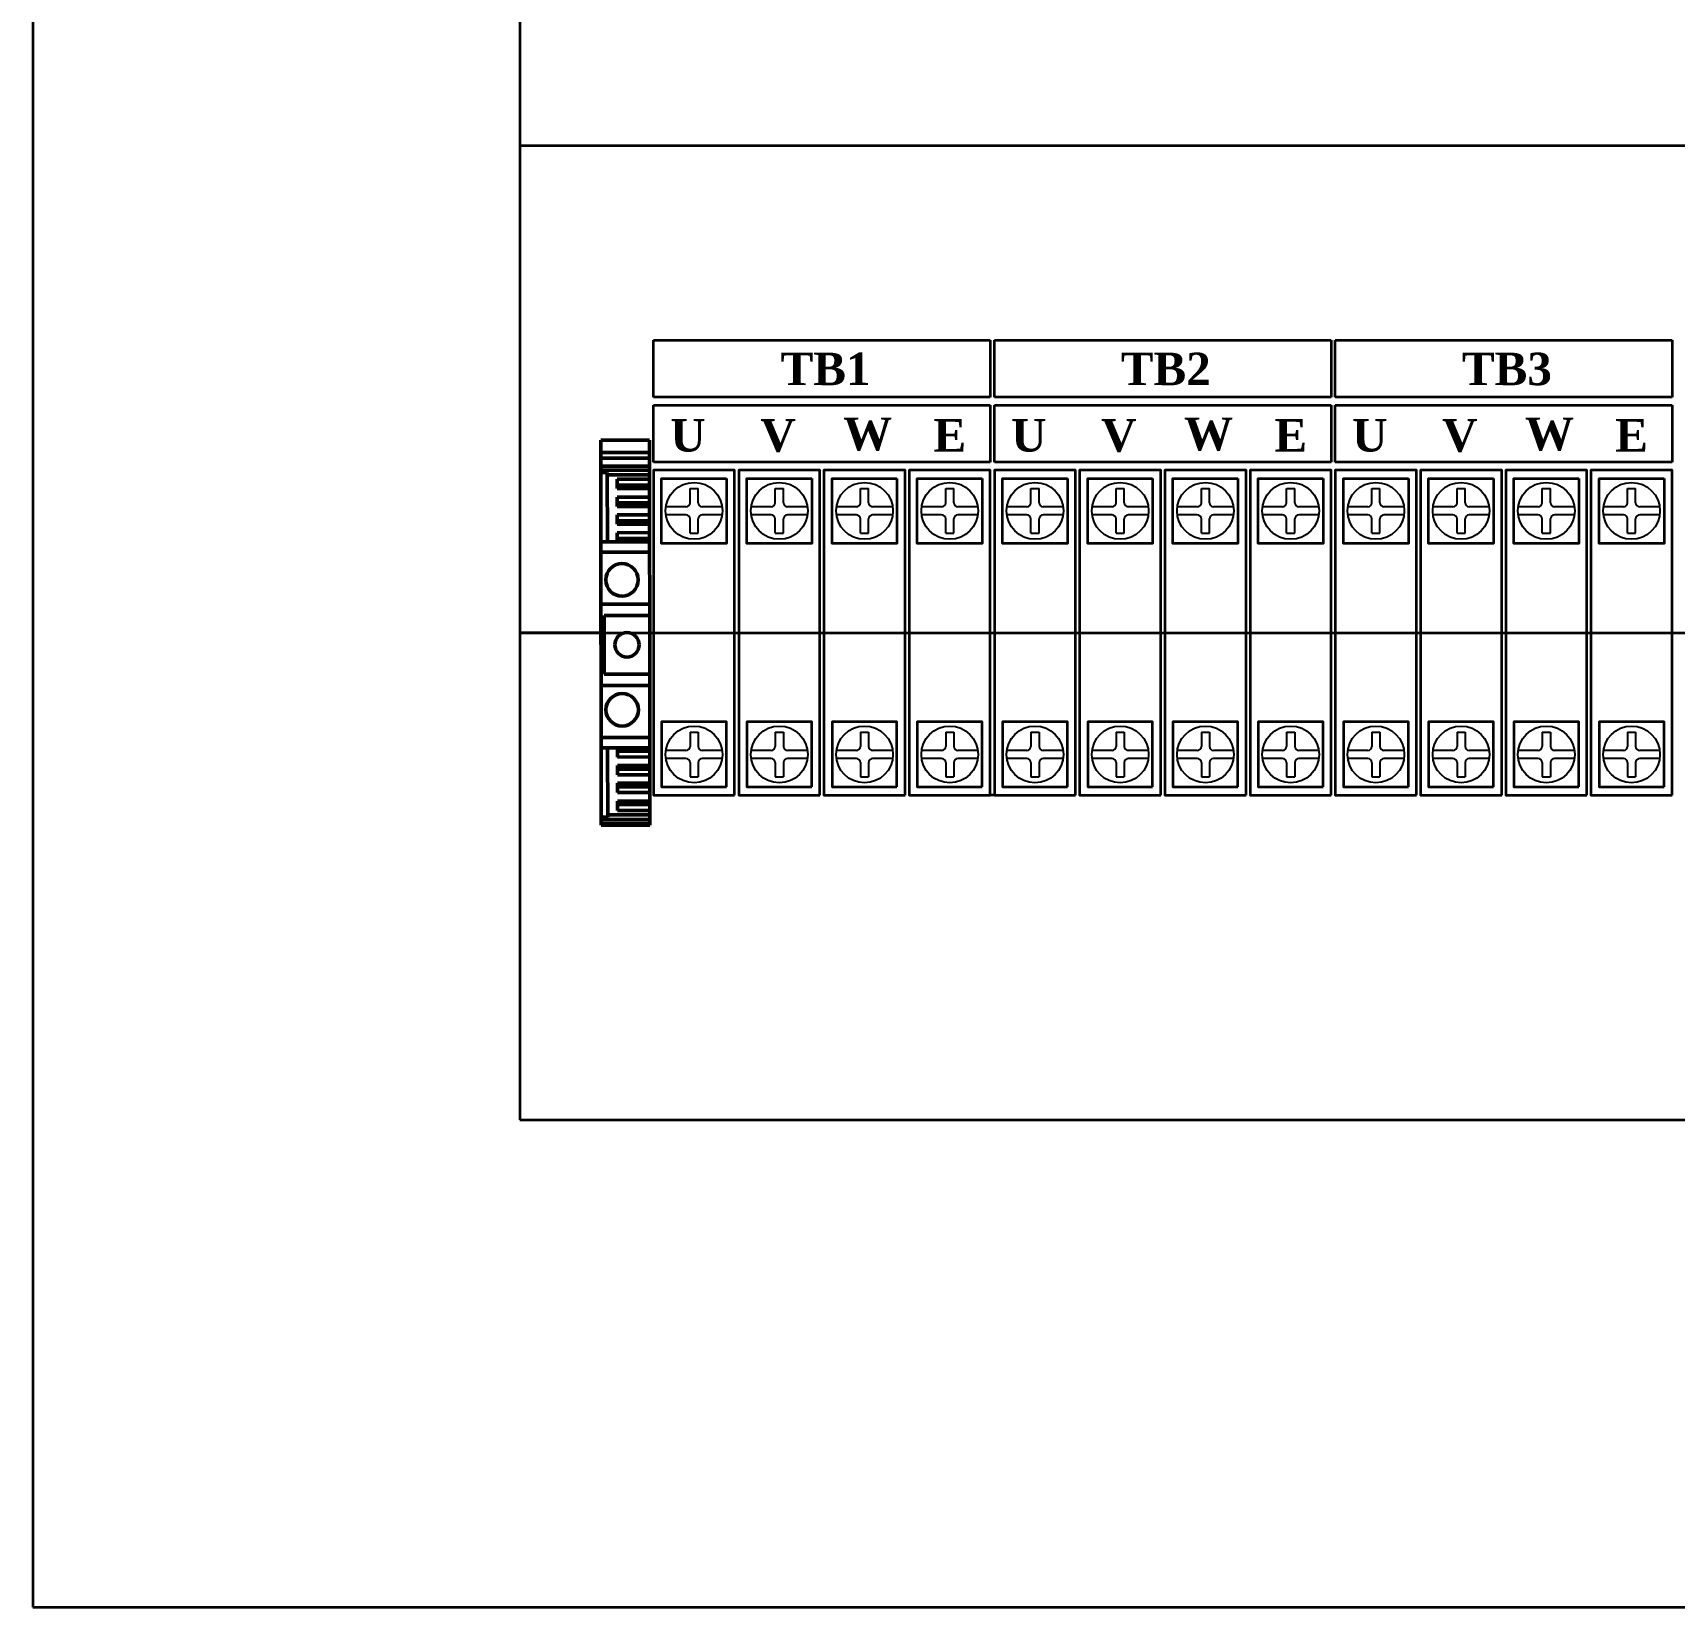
# Model space of a CAD drawing. Header units: millimetres. Extents: x 0 to 19177, y 0 to 12100.
# Drawn here: x 16885.1 to 17087.3, y 10124.9 to 10318.7 of the extents above; entities that cross this region are included whole.
import ezdxf

# ---------------------------------------------------------------- set-up
doc = ezdxf.new("R2010")
doc.units = ezdxf.units.MM
doc.header["$MEASUREMENT"] = 0
doc.layers.add('NetDam', color=7, linetype='Continuous', lineweight=35)
doc.layers.add('Visible (ISO)', color=7, linetype='Continuous', lineweight=50)
doc.styles.get("Standard").update_dxf_attribs({"font": 'arial.ttf'})

msp = doc.modelspace()

# ---------------------------------------------------------------- linework, layer by layer
for p, q in [((16966.06, 10260.88), (16966.06, 10262.64)), ((16967.06, 10260.88), (16967.06, 10262.64)), ((16976.56, 10260.88), (16976.56, 10262.64)), ((16977.56, 10260.88), (16977.56, 10262.64)), ((16987.06, 10260.88), (16987.06, 10262.64)), ((16988.06, 10260.88), (16988.06, 10262.64)), ((16997.56, 10260.88), (16997.56, 10262.64)), ((16998.56, 10260.88), (16998.56, 10262.64)), ((17008.06, 10260.88), (17008.06, 10262.64)), ((17009.06, 10260.88), (17009.06, 10262.64)), ((17018.56, 10260.88), (17018.56, 10262.64)), ((17019.56, 10260.88), (17019.56, 10262.64)), ((17029.06, 10260.88), (17029.06, 10262.64)), ((17030.06, 10260.88), (17030.06, 10262.64)), ((17039.56, 10260.88), (17039.56, 10262.64)), ((17040.56, 10260.88), (17040.56, 10262.64)), ((17050.06, 10260.88), (17050.06, 10262.64)), ((17051.06, 10260.88), (17051.06, 10262.64)), ((17060.56, 10260.88), (17060.56, 10262.64)), ((17061.56, 10260.88), (17061.56, 10262.64)), ((17071.06, 10260.88), (17071.06, 10262.64)), ((17072.06, 10260.88), (17072.06, 10262.64)), ((17081.56, 10260.88), (17081.56, 10262.64)), ((17082.56, 10260.88), (17082.56, 10262.64)), ((16965.56, 10260.38), (16963.1, 10260.38)), ((16965.56, 10259.38), (16963.1, 10259.38)), ((16966.06, 10257.13), (16966.06, 10258.88)), ((16967.06, 10257.13), (16967.06, 10258.88)), ((16970.03, 10260.38), (16967.56, 10260.38)), ((16970.03, 10259.38), (16967.56, 10259.38)), ((16976.06, 10260.38), (16973.6, 10260.38)), ((16976.06, 10259.38), (16973.6, 10259.38)), ((16976.56, 10257.13), (16976.56, 10258.88)), ((16977.56, 10257.13), (16977.56, 10258.88)), ((16980.53, 10260.38), (16978.06, 10260.38)), ((16980.53, 10259.38), (16978.06, 10259.38)), ((16986.56, 10260.38), (16984.1, 10260.38)), ((16986.56, 10259.38), (16984.1, 10259.38)), ((16987.06, 10257.13), (16987.06, 10258.88)), ((16988.06, 10257.13), (16988.06, 10258.88)), ((16991.03, 10260.38), (16988.56, 10260.38)), ((16991.03, 10259.38), (16988.56, 10259.38)), ((16997.06, 10260.38), (16994.6, 10260.38)), ((16997.06, 10259.38), (16994.6, 10259.38)), ((16997.56, 10257.13), (16997.56, 10258.88)), ((16998.56, 10257.13), (16998.56, 10258.88)), ((17001.53, 10260.38), (16999.06, 10260.38)), ((17001.53, 10259.38), (16999.06, 10259.38)), ((17007.56, 10260.38), (17005.1, 10260.38)), ((17007.56, 10259.38), (17005.1, 10259.38)), ((17008.06, 10257.13), (17008.06, 10258.88)), ((17009.06, 10257.13), (17009.06, 10258.88)), ((17012.03, 10260.38), (17009.56, 10260.38)), ((17012.03, 10259.38), (17009.56, 10259.38)), ((17018.06, 10260.38), (17015.6, 10260.38)), ((17018.06, 10259.38), (17015.6, 10259.38)), ((17018.56, 10257.13), (17018.56, 10258.88)), ((17019.56, 10257.13), (17019.56, 10258.88)), ((17022.53, 10260.38), (17020.06, 10260.38)), ((17022.53, 10259.38), (17020.06, 10259.38)), ((17028.56, 10260.38), (17026.1, 10260.38)), ((17028.56, 10259.38), (17026.1, 10259.38)), ((17029.06, 10257.13), (17029.06, 10258.88)), ((17030.06, 10257.13), (17030.06, 10258.88)), ((17033.03, 10260.38), (17030.56, 10260.38)), ((17033.03, 10259.38), (17030.56, 10259.38)), ((17039.06, 10260.38), (17036.6, 10260.38)), ((17039.06, 10259.38), (17036.6, 10259.38)), ((17039.56, 10257.13), (17039.56, 10258.88)), ((17040.56, 10257.13), (17040.56, 10258.88)), ((17043.53, 10260.38), (17041.06, 10260.38)), ((17043.53, 10259.38), (17041.06, 10259.38)), ((17049.56, 10260.38), (17047.1, 10260.38)), ((17049.56, 10259.38), (17047.1, 10259.38)), ((17050.06, 10257.13), (17050.06, 10258.88)), ((17051.06, 10257.13), (17051.06, 10258.88)), ((17054.03, 10260.38), (17051.56, 10260.38)), ((17054.03, 10259.38), (17051.56, 10259.38)), ((17060.06, 10260.38), (17057.6, 10260.38)), ((17060.06, 10259.38), (17057.6, 10259.38)), ((17060.56, 10257.13), (17060.56, 10258.88)), ((17061.56, 10257.13), (17061.56, 10258.88)), ((17064.53, 10260.38), (17062.06, 10260.38)), ((17064.53, 10259.38), (17062.06, 10259.38)), ((17070.56, 10260.38), (17068.1, 10260.38)), ((17070.56, 10259.38), (17068.1, 10259.38)), ((17071.06, 10257.13), (17071.06, 10258.88)), ((17072.06, 10257.13), (17072.06, 10258.88)), ((17075.03, 10260.38), (17072.56, 10260.38)), ((17075.03, 10259.38), (17072.56, 10259.38)), ((17081.06, 10260.38), (17078.6, 10260.38)), ((17081.06, 10259.38), (17078.6, 10259.38)), ((17081.56, 10257.13), (17081.56, 10258.88)), ((17082.56, 10257.13), (17082.56, 10258.88)), ((17085.53, 10260.38), (17083.06, 10260.38)), ((17085.53, 10259.38), (17083.06, 10259.38)), ((16966.06, 10232.64), (16966.06, 10230.88)), ((16967.06, 10232.64), (16967.06, 10230.88)), ((16976.56, 10232.64), (16976.56, 10230.88)), ((16977.56, 10232.64), (16977.56, 10230.88)), ((16987.06, 10232.64), (16987.06, 10230.88)), ((16988.06, 10232.64), (16988.06, 10230.88)), ((16997.56, 10232.64), (16997.56, 10230.88)), ((16998.56, 10232.64), (16998.56, 10230.88)), ((17008.06, 10232.64), (17008.06, 10230.88)), ((17009.06, 10232.64), (17009.06, 10230.88)), ((17018.56, 10232.64), (17018.56, 10230.88)), ((17019.56, 10232.64), (17019.56, 10230.88)), ((17029.06, 10232.64), (17029.06, 10230.88)), ((17030.06, 10232.64), (17030.06, 10230.88)), ((17039.56, 10232.64), (17039.56, 10230.88)), ((17040.56, 10232.64), (17040.56, 10230.88)), ((17050.06, 10232.64), (17050.06, 10230.88)), ((17051.06, 10232.64), (17051.06, 10230.88)), ((17060.56, 10232.64), (17060.56, 10230.88)), ((17061.56, 10232.64), (17061.56, 10230.88)), ((17071.06, 10232.64), (17071.06, 10230.88)), ((17072.06, 10232.64), (17072.06, 10230.88)), ((17081.56, 10232.64), (17081.56, 10230.88)), ((17082.56, 10232.64), (17082.56, 10230.88)), ((16965.56, 10230.38), (16963.1, 10230.38)), ((16970.03, 10230.38), (16967.56, 10230.38)), ((16976.06, 10230.38), (16973.6, 10230.38)), ((16980.53, 10230.38), (16978.06, 10230.38)), ((16986.56, 10230.38), (16984.1, 10230.38)), ((16991.03, 10230.38), (16988.56, 10230.38)), ((16997.06, 10230.38), (16994.6, 10230.38)), ((17001.53, 10230.38), (16999.06, 10230.38)), ((17007.56, 10230.38), (17005.1, 10230.38)), ((17012.03, 10230.38), (17009.56, 10230.38)), ((17018.06, 10230.38), (17015.6, 10230.38)), ((17022.53, 10230.38), (17020.06, 10230.38)), ((17028.56, 10230.38), (17026.1, 10230.38)), ((17033.03, 10230.38), (17030.56, 10230.38)), ((17039.06, 10230.38), (17036.6, 10230.38)), ((17043.53, 10230.38), (17041.06, 10230.38)), ((17049.56, 10230.38), (17047.1, 10230.38)), ((17054.03, 10230.38), (17051.56, 10230.38)), ((17060.06, 10230.38), (17057.6, 10230.38)), ((17064.53, 10230.38), (17062.06, 10230.38)), ((17070.56, 10230.38), (17068.1, 10230.38)), ((17075.03, 10230.38), (17072.56, 10230.38)), ((17081.06, 10230.38), (17078.6, 10230.38)), ((17085.53, 10230.38), (17083.06, 10230.38)), ((16965.56, 10229.38), (16963.1, 10229.38)), ((16966.06, 10228.88), (16966.06, 10227.13)), ((16967.06, 10228.88), (16967.06, 10227.13)), ((16970.03, 10229.38), (16967.56, 10229.38)), ((16976.06, 10229.38), (16973.6, 10229.38)), ((16976.56, 10228.88), (16976.56, 10227.13)), ((16977.56, 10228.88), (16977.56, 10227.13)), ((16980.53, 10229.38), (16978.06, 10229.38)), ((16986.56, 10229.38), (16984.1, 10229.38)), ((16987.06, 10228.88), (16987.06, 10227.13)), ((16988.06, 10228.88), (16988.06, 10227.13)), ((16991.03, 10229.38), (16988.56, 10229.38)), ((16997.06, 10229.38), (16994.6, 10229.38)), ((16997.56, 10228.88), (16997.56, 10227.13)), ((16998.56, 10228.88), (16998.56, 10227.13)), ((17001.53, 10229.38), (16999.06, 10229.38)), ((17007.56, 10229.38), (17005.1, 10229.38)), ((17008.06, 10228.88), (17008.06, 10227.13)), ((17009.06, 10228.88), (17009.06, 10227.13)), ((17012.03, 10229.38), (17009.56, 10229.38)), ((17018.06, 10229.38), (17015.6, 10229.38)), ((17018.56, 10228.88), (17018.56, 10227.13)), ((17019.56, 10228.88), (17019.56, 10227.13)), ((17022.53, 10229.38), (17020.06, 10229.38)), ((17028.56, 10229.38), (17026.1, 10229.38)), ((17029.06, 10228.88), (17029.06, 10227.13)), ((17030.06, 10228.88), (17030.06, 10227.13)), ((17033.03, 10229.38), (17030.56, 10229.38)), ((17039.06, 10229.38), (17036.6, 10229.38)), ((17039.56, 10228.88), (17039.56, 10227.13)), ((17040.56, 10228.88), (17040.56, 10227.13)), ((17043.53, 10229.38), (17041.06, 10229.38)), ((17049.56, 10229.38), (17047.1, 10229.38)), ((17050.06, 10228.88), (17050.06, 10227.13)), ((17051.06, 10228.88), (17051.06, 10227.13)), ((17054.03, 10229.38), (17051.56, 10229.38)), ((17060.06, 10229.38), (17057.6, 10229.38)), ((17060.56, 10228.88), (17060.56, 10227.13)), ((17061.56, 10228.88), (17061.56, 10227.13)), ((17064.53, 10229.38), (17062.06, 10229.38)), ((17070.56, 10229.38), (17068.1, 10229.38)), ((17071.06, 10228.88), (17071.06, 10227.13)), ((17072.06, 10228.88), (17072.06, 10227.13)), ((17075.03, 10229.38), (17072.56, 10229.38)), ((17081.06, 10229.38), (17078.6, 10229.38)), ((17081.56, 10228.88), (17081.56, 10227.13)), ((17082.56, 10228.88), (17082.56, 10227.13)), ((17085.53, 10229.38), (17083.06, 10229.38))]:
    msp.add_line(p, q)
at = {"ltscale": 0.5}
for p, q in [((16966.06, 10262.64), (16967.06, 10262.64)), ((16976.56, 10262.64), (16977.56, 10262.64)), ((16987.06, 10262.64), (16988.06, 10262.64)), ((16997.56, 10262.64), (16998.56, 10262.64)), ((17008.06, 10262.64), (17009.06, 10262.64)), ((17018.56, 10262.64), (17019.56, 10262.64)), ((17029.06, 10262.64), (17030.06, 10262.64)), ((17039.56, 10262.64), (17040.56, 10262.64)), ((17050.06, 10262.64), (17051.06, 10262.64)), ((17060.56, 10262.64), (17061.56, 10262.64)), ((17071.06, 10262.64), (17072.06, 10262.64)), ((17081.56, 10262.64), (17082.56, 10262.64)), ((16966.06, 10257.13), (16967.06, 10257.13)), ((16976.56, 10257.13), (16977.56, 10257.13)), ((16987.06, 10257.13), (16988.06, 10257.13)), ((16997.56, 10257.13), (16998.56, 10257.13)), ((17008.06, 10257.13), (17009.06, 10257.13)), ((17018.56, 10257.13), (17019.56, 10257.13)), ((17029.06, 10257.13), (17030.06, 10257.13)), ((17039.56, 10257.13), (17040.56, 10257.13)), ((17050.06, 10257.13), (17051.06, 10257.13)), ((17060.56, 10257.13), (17061.56, 10257.13)), ((17071.06, 10257.13), (17072.06, 10257.13)), ((17081.56, 10257.13), (17082.56, 10257.13)), ((16966.06, 10232.64), (16967.06, 10232.64)), ((16976.56, 10232.64), (16977.56, 10232.64)), ((16987.06, 10232.64), (16988.06, 10232.64)), ((16997.56, 10232.64), (16998.56, 10232.64)), ((17008.06, 10232.64), (17009.06, 10232.64)), ((17018.56, 10232.64), (17019.56, 10232.64)), ((17029.06, 10232.64), (17030.06, 10232.64)), ((17039.56, 10232.64), (17040.56, 10232.64)), ((17050.06, 10232.64), (17051.06, 10232.64)), ((17060.56, 10232.64), (17061.56, 10232.64)), ((17071.06, 10232.64), (17072.06, 10232.64)), ((17081.56, 10232.64), (17082.56, 10232.64)), ((16966.06, 10227.13), (16967.06, 10227.13)), ((16976.56, 10227.13), (16977.56, 10227.13)), ((16987.06, 10227.13), (16988.06, 10227.13)), ((16997.56, 10227.13), (16998.56, 10227.13)), ((17008.06, 10227.13), (17009.06, 10227.13)), ((17018.56, 10227.13), (17019.56, 10227.13)), ((17029.06, 10227.13), (17030.06, 10227.13)), ((17039.56, 10227.13), (17040.56, 10227.13)), ((17050.06, 10227.13), (17051.06, 10227.13)), ((17060.56, 10227.13), (17061.56, 10227.13)), ((17071.06, 10227.13), (17072.06, 10227.13)), ((17081.56, 10227.13), (17082.56, 10227.13))]:
    msp.add_line(p, q, dxfattribs=at)
for centre in [(16966.56, 10259.88), (16977.06, 10259.88), (16987.56, 10259.88), (16998.06, 10259.88), (17008.56, 10259.88), (17019.06, 10259.88), (17029.56, 10259.88), (17040.06, 10259.88), (17050.56, 10259.88), (17061.06, 10259.88), (17071.56, 10259.88), (17082.06, 10259.88), (16966.56, 10229.88), (16977.06, 10229.88), (16987.56, 10229.88), (16998.06, 10229.88), (17008.56, 10229.88), (17019.06, 10229.88), (17029.56, 10229.88), (17040.06, 10229.88), (17050.56, 10229.88), (17061.06, 10229.88), (17071.56, 10229.88), (17082.06, 10229.88)]:
    msp.add_circle(centre, 3.5)
for centre, start, end in [((16965.56, 10260.88), 270, 0), ((16967.56, 10260.88), 180, 270), ((16976.06, 10260.88), 270, 0), ((16978.06, 10260.88), 180, 270), ((16986.56, 10260.88), 270, 0), ((16988.56, 10260.88), 180, 270), ((16997.06, 10260.88), 270, 0), ((16999.06, 10260.88), 180, 270), ((17007.56, 10260.88), 270, 0), ((17009.56, 10260.88), 180, 270), ((17018.06, 10260.88), 270, 0), ((17020.06, 10260.88), 180, 270), ((17028.56, 10260.88), 270, 0), ((17030.56, 10260.88), 180, 270), ((17039.06, 10260.88), 270, 0), ((17041.06, 10260.88), 180, 270), ((17049.56, 10260.88), 270, 0), ((17051.56, 10260.88), 180, 270), ((17060.06, 10260.88), 270, 0), ((17062.06, 10260.88), 180, 270), ((17070.56, 10260.88), 270, 0), ((17072.56, 10260.88), 180, 270), ((17081.06, 10260.88), 270, 0), ((17083.06, 10260.88), 180, 270), ((16965.56, 10258.88), 0, 90), ((16967.56, 10258.88), 90, 180), ((16976.06, 10258.88), 0, 90), ((16978.06, 10258.88), 90, 180), ((16986.56, 10258.88), 0, 90), ((16988.56, 10258.88), 90, 180), ((16997.06, 10258.88), 0, 90), ((16999.06, 10258.88), 90, 180), ((17007.56, 10258.88), 0, 90), ((17009.56, 10258.88), 90, 180), ((17018.06, 10258.88), 0, 90), ((17020.06, 10258.88), 90, 180), ((17028.56, 10258.88), 0, 90), ((17030.56, 10258.88), 90, 180), ((17039.06, 10258.88), 0, 90), ((17041.06, 10258.88), 90, 180), ((17049.56, 10258.88), 0, 90), ((17051.56, 10258.88), 90, 180), ((17060.06, 10258.88), 0, 90), ((17062.06, 10258.88), 90, 180), ((17070.56, 10258.88), 0, 90), ((17072.56, 10258.88), 90, 180), ((17081.06, 10258.88), 0, 90), ((17083.06, 10258.88), 90, 180), ((16965.56, 10230.88), 270, 0), ((16967.56, 10230.88), 180, 270), ((16976.06, 10230.88), 270, 0), ((16978.06, 10230.88), 180, 270), ((16986.56, 10230.88), 270, 0), ((16988.56, 10230.88), 180, 270), ((16997.06, 10230.88), 270, 0), ((16999.06, 10230.88), 180, 270), ((17007.56, 10230.88), 270, 0), ((17009.56, 10230.88), 180, 270), ((17018.06, 10230.88), 270, 0), ((17020.06, 10230.88), 180, 270), ((17028.56, 10230.88), 270, 0), ((17030.56, 10230.88), 180, 270), ((17039.06, 10230.88), 270, 0), ((17041.06, 10230.88), 180, 270), ((17049.56, 10230.88), 270, 0), ((17051.56, 10230.88), 180, 270), ((17060.06, 10230.88), 270, 0), ((17062.06, 10230.88), 180, 270), ((17070.56, 10230.88), 270, 0), ((17072.56, 10230.88), 180, 270), ((17081.06, 10230.88), 270, 0), ((17083.06, 10230.88), 180, 270), ((16965.56, 10228.88), 0, 90), ((16967.56, 10228.88), 90, 180), ((16976.06, 10228.88), 0, 90), ((16978.06, 10228.88), 90, 180), ((16986.56, 10228.88), 0, 90), ((16988.56, 10228.88), 90, 180), ((16997.06, 10228.88), 0, 90), ((16999.06, 10228.88), 90, 180), ((17007.56, 10228.88), 0, 90), ((17009.56, 10228.88), 90, 180), ((17018.06, 10228.88), 0, 90), ((17020.06, 10228.88), 90, 180), ((17028.56, 10228.88), 0, 90), ((17030.56, 10228.88), 90, 180), ((17039.06, 10228.88), 0, 90), ((17041.06, 10228.88), 90, 180), ((17049.56, 10228.88), 0, 90), ((17051.56, 10228.88), 90, 180), ((17060.06, 10228.88), 0, 90), ((17062.06, 10228.88), 90, 180), ((17070.56, 10228.88), 0, 90), ((17072.56, 10228.88), 90, 180), ((17081.06, 10228.88), 0, 90), ((17083.06, 10228.88), 90, 180)]:
    msp.add_arc(centre, 0.5, start, end)
at = {"layer": 'NetDam', "color": 0}
for p, q in [((16885.09, 11724.87), (16885.09, 10124.87)), ((16945.09, 11664.87), (16945.09, 10184.87)), ((16945.09, 10304.87), (17575.09, 10304.87)), ((16961.56, 10273.88), (16961.56, 10280.88)), ((16961.56, 10280.88), (17003.06, 10280.88)), ((17003.06, 10280.88), (17003.06, 10273.88)), ((17003.06, 10280.88), (17003.06, 10273.88)), ((17003.56, 10273.88), (17003.56, 10280.88)), ((17003.56, 10273.88), (17003.56, 10280.88)), ((17003.56, 10280.88), (17045.06, 10280.88)), ((17045.06, 10280.88), (17045.06, 10273.88)), ((17045.56, 10273.88), (17045.56, 10280.88)), ((17045.56, 10280.88), (17087.06, 10280.88)), ((17087.06, 10280.88), (17087.06, 10273.88)), ((17003.06, 10273.88), (16961.56, 10273.88)), ((16961.56, 10265.88), (16961.56, 10272.88)), ((16961.56, 10272.88), (17003.06, 10272.88)), ((17003.06, 10272.88), (17003.06, 10265.88)), ((17003.06, 10272.88), (17003.06, 10265.88)), ((17045.06, 10273.88), (17003.56, 10273.88)), ((17003.56, 10265.88), (17003.56, 10272.88)), ((17003.56, 10265.88), (17003.56, 10272.88)), ((17003.56, 10272.88), (17045.06, 10272.88)), ((17045.06, 10272.88), (17045.06, 10265.88)), ((17087.06, 10273.88), (17045.56, 10273.88)), ((17045.56, 10265.88), (17045.56, 10272.88)), ((17045.56, 10272.88), (17087.06, 10272.88)), ((17087.06, 10272.88), (17087.06, 10265.88)), ((17003.06, 10265.88), (16961.56, 10265.88)), ((17045.06, 10265.88), (17003.56, 10265.88)), ((17087.06, 10265.88), (17045.56, 10265.88)), ((16945.09, 10244.87), (17575.09, 10244.87)), ((16955.09, 10244.87), (16945.09, 10244.87)), ((16955.09, 10244.87), (16955.09, 10244.87)), ((17003.56, 10224.88), (17003.06, 10224.88)), ((16945.09, 10184.87), (17575.09, 10184.87)), ((16885.09, 10124.87), (17635.09, 10124.87))]:
    msp.add_line(p, q, dxfattribs=at)
for points in [[(16971.56, 10224.88), (16971.56, 10264.88), (16961.56, 10264.88), (16961.56, 10224.88)], [(16982.06, 10224.88), (16982.06, 10264.88), (16972.06, 10264.88), (16972.06, 10224.88)], [(16992.56, 10224.88), (16992.56, 10264.88), (16982.56, 10264.88), (16982.56, 10224.88)], [(17003.06, 10224.88), (17003.06, 10264.88), (16993.06, 10264.88), (16993.06, 10224.88)], [(17013.56, 10224.88), (17013.56, 10264.88), (17003.56, 10264.88), (17003.56, 10224.88)], [(17024.06, 10224.88), (17024.06, 10264.88), (17014.06, 10264.88), (17014.06, 10224.88)], [(17034.56, 10224.88), (17034.56, 10264.88), (17024.56, 10264.88), (17024.56, 10224.88)], [(17045.06, 10224.88), (17045.06, 10264.88), (17035.06, 10264.88), (17035.06, 10224.88)], [(17055.56, 10224.88), (17055.56, 10264.88), (17045.56, 10264.88), (17045.56, 10224.88)], [(17066.06, 10224.88), (17066.06, 10264.88), (17056.06, 10264.88), (17056.06, 10224.88)], [(17076.56, 10224.88), (17076.56, 10264.88), (17066.56, 10264.88), (17066.56, 10224.88)], [(17087.06, 10224.88), (17087.06, 10264.88), (17077.06, 10264.88), (17077.06, 10224.88)], [(16970.56, 10263.88), (16970.56, 10255.88), (16962.56, 10255.88), (16962.56, 10263.88)], [(16981.06, 10263.88), (16981.06, 10255.88), (16973.06, 10255.88), (16973.06, 10263.88)], [(16991.56, 10263.88), (16991.56, 10255.88), (16983.56, 10255.88), (16983.56, 10263.88)], [(17002.06, 10263.88), (17002.06, 10255.88), (16994.06, 10255.88), (16994.06, 10263.88)], [(17012.56, 10263.88), (17012.56, 10255.88), (17004.56, 10255.88), (17004.56, 10263.88)], [(17023.06, 10263.88), (17023.06, 10255.88), (17015.06, 10255.88), (17015.06, 10263.88)], [(17033.56, 10263.88), (17033.56, 10255.88), (17025.56, 10255.88), (17025.56, 10263.88)], [(17044.06, 10263.88), (17044.06, 10255.88), (17036.06, 10255.88), (17036.06, 10263.88)], [(17054.56, 10263.88), (17054.56, 10255.88), (17046.56, 10255.88), (17046.56, 10263.88)], [(17065.06, 10263.88), (17065.06, 10255.88), (17057.06, 10255.88), (17057.06, 10263.88)], [(17075.56, 10263.88), (17075.56, 10255.88), (17067.56, 10255.88), (17067.56, 10263.88)], [(17086.06, 10263.88), (17086.06, 10255.88), (17078.06, 10255.88), (17078.06, 10263.88)], [(16970.56, 10225.88), (16970.56, 10233.88), (16962.56, 10233.88), (16962.56, 10225.88)], [(16981.06, 10225.88), (16981.06, 10233.88), (16973.06, 10233.88), (16973.06, 10225.88)], [(16991.56, 10225.88), (16991.56, 10233.88), (16983.56, 10233.88), (16983.56, 10225.88)], [(17002.06, 10225.88), (17002.06, 10233.88), (16994.06, 10233.88), (16994.06, 10225.88)], [(17012.56, 10225.88), (17012.56, 10233.88), (17004.56, 10233.88), (17004.56, 10225.88)], [(17023.06, 10225.88), (17023.06, 10233.88), (17015.06, 10233.88), (17015.06, 10225.88)], [(17033.56, 10225.88), (17033.56, 10233.88), (17025.56, 10233.88), (17025.56, 10225.88)], [(17044.06, 10225.88), (17044.06, 10233.88), (17036.06, 10233.88), (17036.06, 10225.88)], [(17054.56, 10225.88), (17054.56, 10233.88), (17046.56, 10233.88), (17046.56, 10225.88)], [(17065.06, 10225.88), (17065.06, 10233.88), (17057.06, 10233.88), (17057.06, 10225.88)], [(17075.56, 10225.88), (17075.56, 10233.88), (17067.56, 10233.88), (17067.56, 10225.88)], [(17086.06, 10225.88), (17086.06, 10233.88), (17078.06, 10233.88), (17078.06, 10225.88)]]:
    msp.add_lwpolyline(points, close=True, dxfattribs=at)
at = {"layer": 'Visible (ISO)'}
for p, q in [((16955.06, 10267.08), (16955.06, 10268.58)), ((16955.06, 10268.58), (16961.06, 10268.58)), ((16955.06, 10266.38), (16955.06, 10267.08)), ((16955.06, 10267.08), (16961.06, 10267.08)), ((16961.08, 10254.34), (16961.06, 10268.58)), ((16955.06, 10266.38), (16961.06, 10266.38)), ((16955.06, 10266.38), (16955.06, 10265.78)), ((16955.07, 10265.38), (16955.06, 10265.78)), ((16955.07, 10264.89), (16955.07, 10265.38)), ((16955.07, 10265.38), (16961.07, 10265.38)), ((16955.07, 10264.89), (16961.07, 10264.9)), ((16955.07, 10264.6), (16955.07, 10264.89)), ((16955.87, 10264.61), (16955.07, 10264.6)), ((16955.07, 10264.6), (16955.08, 10256.05)), ((16955.88, 10256.05), (16955.87, 10264.61)), ((16955.87, 10264.32), (16961.07, 10264.33)), ((16957.07, 10262.62), (16957.07, 10263.77)), ((16957.07, 10263.77), (16961.07, 10263.77)), ((16957.07, 10263.05), (16961.07, 10263.06)), ((16957.07, 10262.62), (16961.07, 10262.62)), ((16957.07, 10260.42), (16957.07, 10261.58)), ((16957.07, 10261.58), (16961.07, 10261.58)), ((16957.07, 10260.86), (16961.07, 10260.86)), ((16957.07, 10260.42), (16961.07, 10260.43)), ((16957.07, 10259.38), (16961.07, 10259.39)), ((16957.07, 10258.23), (16957.07, 10259.38)), ((16957.07, 10258.67), (16961.07, 10258.67)), ((16957.07, 10258.23), (16961.07, 10258.24)), ((16957.08, 10257.19), (16961.08, 10257.2)), ((16957.08, 10256.05), (16957.08, 10257.19)), ((16955.08, 10256.05), (16961.08, 10256.06)), ((16955.08, 10254.78), (16955.08, 10256.05)), ((16955.09, 10248.38), (16955.08, 10254.78)), ((16955.08, 10254.78), (16961.08, 10254.78)), ((16957.08, 10256.48), (16961.08, 10256.48)), ((16961.08, 10253.76), (16961.08, 10254.34)), ((16961.08, 10253.76), (16961.09, 10250.24)), ((16961.09, 10249.67), (16961.09, 10250.24)), ((16961.09, 10247.63), (16961.09, 10249.67)), ((16955.1, 10238.38), (16955.09, 10248.38)), ((16955.09, 10248.38), (16961.09, 10248.38)), ((16955.49, 10246.98), (16955.5, 10239.78)), ((16961.09, 10246.98), (16955.49, 10246.98)), ((16961.09, 10247.42), (16961.09, 10247.63)), ((16961.11, 10227.75), (16961.09, 10247.42)), ((16955.11, 10231.98), (16955.1, 10238.38)), ((16955.1, 10238.38), (16961.1, 10238.38)), ((16955.5, 10239.78), (16961.1, 10239.78)), ((16955.11, 10230.7), (16955.11, 10231.98)), ((16955.11, 10231.98), (16961.11, 10231.98)), ((16955.11, 10230.7), (16961.11, 10230.71)), ((16955.12, 10222.15), (16955.11, 10230.7)), ((16955.91, 10230.7), (16955.92, 10222.15)), ((16957.11, 10229.56), (16957.11, 10230.71)), ((16957.11, 10230.28), (16961.11, 10230.29)), ((16957.11, 10229.56), (16961.11, 10229.57)), ((16957.11, 10228.52), (16961.11, 10228.53)), ((16957.12, 10227.37), (16957.11, 10228.52)), ((16957.11, 10228.09), (16961.11, 10228.09)), ((16957.12, 10227.37), (16961.12, 10227.38)), ((16957.12, 10226.33), (16961.12, 10226.34)), ((16957.12, 10225.18), (16957.12, 10226.33)), ((16961.12, 10221.18), (16961.11, 10227.75)), ((16957.12, 10225.9), (16961.12, 10225.9)), ((16957.12, 10225.18), (16961.12, 10225.19)), ((16955.92, 10222.43), (16961.12, 10222.44)), ((16957.12, 10222.99), (16957.12, 10224.14)), ((16957.12, 10224.14), (16961.12, 10224.14)), ((16957.12, 10223.71), (16961.12, 10223.71)), ((16957.12, 10222.99), (16961.12, 10222.99)), ((16955.12, 10221.86), (16955.12, 10222.15)), ((16955.92, 10222.15), (16955.12, 10222.15)), ((16955.12, 10221.86), (16961.12, 10221.87)), ((16955.12, 10221.38), (16955.12, 10221.86)), ((16955.12, 10221.38), (16955.12, 10221.18)), ((16955.12, 10221.38), (16961.12, 10221.38)), ((16955.12, 10221.18), (16961.12, 10221.18))]:
    msp.add_line(p, q, dxfattribs=at)
for centre, radius, start, end in [((16957.68, 10251.38), 2, 0.0753, 180.0753), ((16957.68, 10251.38), 2, 180.0753, 0.0753), ((16958.29, 10243.38), 1.5, 0.0753, 180.0753), ((16958.29, 10243.38), 1.5, 180.0753, 0.0753), ((16957.7, 10235.38), 2, 0.0753, 180.0753), ((16957.7, 10235.38), 2, 180.0753, 0.0753)]:
    msp.add_arc(centre, radius, start, end, dxfattribs=at)

# ---------------------------------------------------------------- texts
at = {"char_height": 4, "attachment_point": 1}
for s, insert, width in [('\\pi15.65607;{\\fTimes New Roman|b1|i0|c0|p18;TB1}', (16961.56, 10279.36), 41.5), ('\\pi15.5737;{\\fTimes New Roman|b1|i0|c0|p18;TB2}', (17003.56, 10279.36), 41.5), ('\\pi15.59971;{\\fTimes New Roman|b1|i0|c0|p18;TB3}', (17045.56, 10279.36), 41.5), ('{\\fTimes New Roman|b1|i0|c0|p18;U}', (16963.63, 10271.18), 4.9841), ('{\\fTimes New Roman|b1|i0|c0|p18;V}', (16974.72, 10271.18), 4.9841), ('{\\fTimes New Roman|b1|i0|c0|p18;W}', (16984.93, 10271.36), 4.9841), ('{\\fTimes New Roman|b1|i0|c0|p18;E}', (16996.06, 10271.18), 4.9841), ('{\\fTimes New Roman|b1|i0|c0|p18;U}', (17005.63, 10271.18), 4.9841), ('{\\fTimes New Roman|b1|i0|c0|p18;V}', (17016.72, 10271.18), 4.9841), ('{\\fTimes New Roman|b1|i0|c0|p18;W}', (17026.93, 10271.36), 4.9841), ('{\\fTimes New Roman|b1|i0|c0|p18;E}', (17038.06, 10271.18), 4.9841), ('{\\fTimes New Roman|b1|i0|c0|p18;U}', (17047.63, 10271.18), 4.9841), ('{\\fTimes New Roman|b1|i0|c0|p18;V}', (17058.72, 10271.18), 4.9841), ('{\\fTimes New Roman|b1|i0|c0|p18;W}', (17068.93, 10271.36), 4.9841), ('{\\fTimes New Roman|b1|i0|c0|p18;E}', (17080.06, 10271.18), 4.9841)]:
    msp.add_mtext(s, dxfattribs=dict(at, insert=insert, width=width))

doc.saveas('drawing.dxf')
